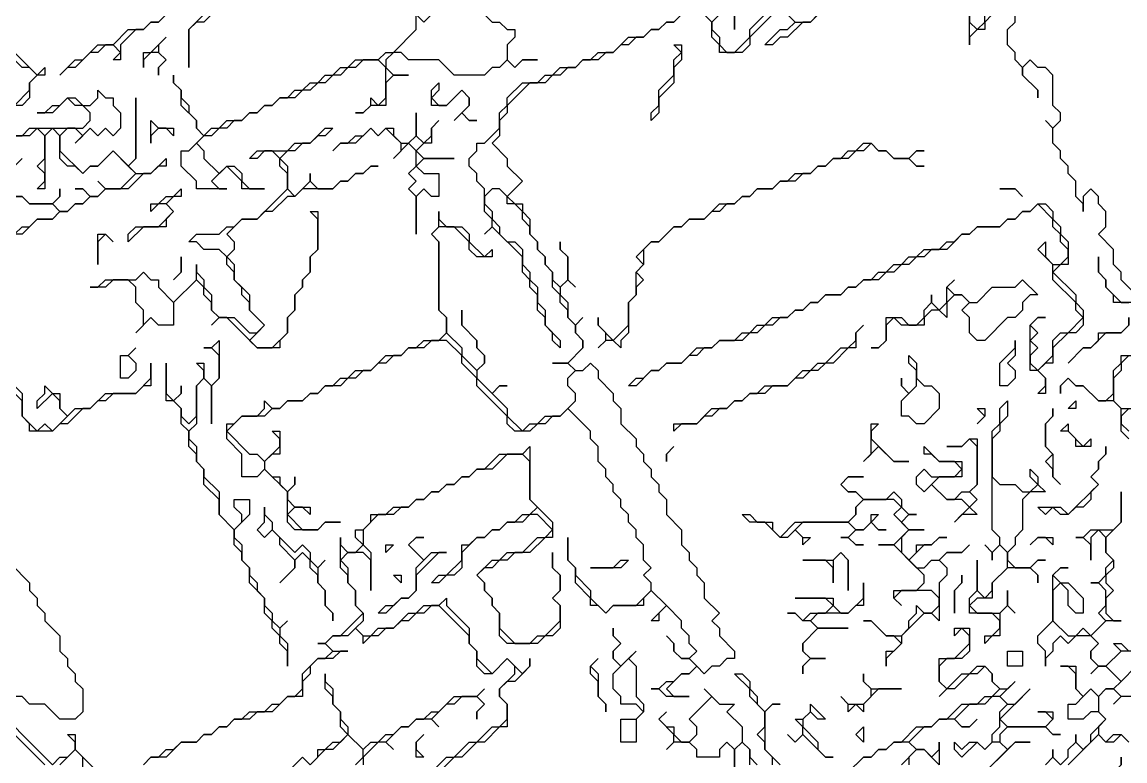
# Model space of a CAD drawing. Header units: metres. Extents: x 0 to 96.9, y 0 to 54.3.
# Drawn here: x 15.5 to 30.05, y 7.25 to 17 of the extents above; entities that cross this region are included whole.
import ezdxf

# ---------------------------------------------------------------- set-up
doc = ezdxf.new("R2010")
doc.units = ezdxf.units.M

msp = doc.modelspace()

# ---------------------------------------------------------------- linework, layer by layer
for points in [[(24.2, 17.1), (24.1, 17), (24, 17), (23.9, 16.9), (23.8, 16.9), (23.7, 16.8), (23.6, 16.8), (23.5, 16.7), (23.4, 16.7), (23.3, 16.6), (23.2, 16.6), (23.1, 16.5), (22.9, 16.5), (22.8, 16.4), (22.7, 16.4), (22.6, 16.3), (22.5, 16.3), (22.4, 16.2), (22.2, 16.2), (21.9, 15.9), (21.9, 15.8), (21.8, 15.7), (21.8, 15.5), (21.7, 15.4), (21.9, 15.2), (21.9, 15.1), (22.1, 14.9), (21.9, 14.7), (22, 14.6), (22.1, 14.6), (22.1, 14.5), (22.2, 14.4), (22.2, 14.2), (22.3, 14.1), (22.3, 14), (22.4, 13.9), (22.4, 13.8), (22.5, 13.7), (22.5, 13.6), (22.6, 13.5), (22.7, 13.6), (22.7, 13.9), (22.6, 14), (22.6, 14.1), (22.6, 14), (22.7, 13.9), (22.7, 13.6), (22.8, 13.5), (22.7, 13.6), (22.6, 13.5), (22.6, 13.4), (22.7, 13.3), (22.7, 13.1), (22.8, 13), (22.9, 13.1), (22.8, 13), (22.8, 12.9), (22.9, 12.8), (22.9, 12.7), (22.7, 12.5), (22.8, 12.4), (22.9, 12.4), (23, 12.5), (23.1, 12.4), (23.1, 12.3), (23.3, 12.1), (23.3, 12), (23.4, 11.9), (23.4, 11.7), (23.6, 11.5), (23.6, 11.4), (23.7, 11.3), (23.7, 11.2), (23.8, 11.1), (23.8, 11), (23.9, 10.9), (23.9, 10.8), (24, 10.7), (24, 10.5), (24.2, 10.3), (24.2, 10.1), (24.3, 10), (24.3, 9.9), (24.4, 9.8), (24.4, 9.7), (24.5, 9.6), (24.5, 9.4), (24.7, 9.2), (24.6, 9.1), (24.7, 9), (24.7, 8.9), (24.9, 8.7), (24.9, 8.6), (24.8, 8.6), (24.7, 8.5), (24.6, 8.5), (24.5, 8.4), (24.4, 8.5), (24.3, 8.4), (24.2, 8.4), (24, 8.2), (24.1, 8.1), (24.3, 8.1), (24, 8.1), (23.9, 8.2), (23.8, 8.2), (23.9, 8.2), (24, 8.3), (24.1, 8.3), (24.2, 8.4), (24.3, 8.4), (24.4, 8.5), (24.3, 8.6), (24.2, 8.6), (24.1, 8.7), (24.1, 8.8), (24, 8.9), (24.1, 8.8), (24.1, 8.7), (24.2, 8.6), (24.3, 8.6), (24.4, 8.7), (24.3, 8.8), (24.3, 8.9), (24.2, 9), (24.2, 9.1), (24, 9.3), (23.9, 9.2), (23.9, 9.1), (23.8, 9.1), (24, 9.3), (23.8, 9.5), (23.7, 9.4), (23.7, 9.3), (23.3, 9.3), (23.2, 9.2), (23.1, 9.3), (23, 9.3), (23, 9.4), (22.8, 9.6), (22.8, 9.8), (22.7, 9.9), (22.7, 10.2), (22.7, 9.9), (22.8, 9.8), (22.8, 9.7), (23, 9.5), (23, 9.4), (23.2, 9.2), (23.3, 9.3), (23.6, 9.3), (23.8, 9.5), (23.8, 9.6), (23.7, 9.7), (23.8, 9.8), (23.7, 9.9), (23.7, 10.1), (23.6, 10.2), (23.6, 10.3), (23.5, 10.4), (23.5, 10.5), (23.4, 10.6), (23.4, 10.7), (23.3, 10.8), (23.3, 10.9), (23.2, 11), (23.2, 11.1), (23.1, 11.2), (23.1, 11.4), (23, 11.5), (23, 11.6), (22.7, 11.9), (22.6, 11.8), (22.5, 11.8), (22.4, 11.7), (22.3, 11.7), (22.2, 11.6), (22, 11.6), (21.9, 11.7), (21.9, 11.8), (21.5, 12.2), (21.5, 12.3), (21.3, 12.5), (21.3, 12.6), (21.1, 12.8), (20.9, 12.8), (20.8, 12.7), (20.6, 12.7), (20.5, 12.6), (20.4, 12.6), (20.3, 12.5), (20.2, 12.5), (20.1, 12.4), (20, 12.4), (19.9, 12.3), (19.8, 12.3), (19.7, 12.2), (19.5, 12.2), (19.4, 12.1), (19.3, 12.1), (19.2, 12), (19, 12), (18.9, 11.9), (18.8, 11.9), (18.7, 11.8), (18.4, 11.8), (18.2, 11.6), (18.5, 11.3), (18.6, 11.3), (18.7, 11.2), (18.9, 11.4), (18.9, 11.5), (18.8, 11.6), (18.9, 11.6), (18.9, 11.3), (18.8, 11.3), (18.7, 11.2), (18.7, 11.1), (18.8, 11), (18.9, 11), (18.9, 10.9), (19, 10.8), (19.1, 10.9), (19.1, 11), (19.1, 10.9), (19, 10.8), (19, 10.7), (19.1, 10.6), (19.3, 10.6), (19.3, 10.5), (19.2, 10.6), (19.1, 10.6), (19, 10.5), (19.2, 10.3), (19.4, 10.3), (19.5, 10.4), (19.7, 10.4), (19.5, 10.4), (19.4, 10.3), (19.1, 10.3), (19, 10.4), (19, 10.8), (18.7, 11.1), (18.6, 11), (18.4, 11), (18.4, 11.3), (18.2, 11.5), (18.2, 11.7), (18.3, 11.7), (18.4, 11.8), (18.6, 11.8), (18.7, 11.9), (18.7, 12), (18.8, 11.9), (18.9, 11.9), (19, 12), (19.2, 12), (19.3, 12.1), (19.4, 12.1), (19.5, 12.2), (19.6, 12.2), (19.7, 12.3), (19.8, 12.3), (19.9, 12.4), (20.1, 12.4), (20.3, 12.6), (20.5, 12.6), (20.6, 12.7), (20.7, 12.7), (20.8, 12.8), (21, 12.8), (21.1, 12.9), (21.1, 13.1), (21, 13.2), (21, 14.1), (20.9, 14.2), (21, 14.3), (21, 14.5), (21, 14.4), (21.1, 14.3), (21.3, 14.3), (21.4, 14.2), (21.4, 14.1), (21.6, 13.9), (21.7, 14), (21.7, 13.9), (21.5, 13.9), (21.4, 14), (21.4, 14.1), (21.2, 14.3), (21, 14.3), (20.9, 14.2), (21, 14.1), (21, 13.2), (21.1, 13.1), (21.1, 12.9), (21.3, 12.7), (21.3, 12.6), (21.5, 12.4), (21.6, 12.5), (21.6, 12.6), (21.5, 12.7), (21.5, 12.8), (21.3, 13), (21.3, 13.2), (21.3, 13), (21.5, 12.8), (21.5, 12.7), (21.6, 12.6), (21.6, 12.5), (21.5, 12.4), (21.5, 12.3), (21.7, 12.1), (21.8, 12.2), (21.9, 12.2), (21.8, 12.2), (21.7, 12.1), (21.9, 11.9), (21.9, 11.8), (22.1, 11.6), (22.2, 11.7), (22.3, 11.7), (22.4, 11.8), (22.6, 11.8), (22.8, 12), (22.8, 12.1), (22.7, 12.2), (22.7, 12.3), (22.8, 12.4), (22.7, 12.5), (22.5, 12.5), (22.7, 12.5), (22.9, 12.7), (22.9, 12.8), (22.8, 12.9), (22.8, 13), (22.7, 13.1), (22.7, 13.2), (22.6, 13.3), (22.6, 13.4), (22.5, 13.5), (22.5, 13.7), (22.4, 13.8), (22.4, 13.9), (22.3, 14), (22.3, 14.1), (22.2, 14.2), (22.2, 14.3), (22.1, 14.4), (22.1, 14.5), (22, 14.6), (21.9, 14.6), (21.9, 14.7), (21.8, 14.8), (21.7, 14.8), (21.6, 14.7), (21.6, 14.6), (21.7, 14.5), (21.7, 14.4), (21.8, 14.3), (21.8, 14.2), (21.9, 14.1), (22, 14.1), (22.1, 14), (22.1, 13.8), (22.2, 13.7), (22.2, 13.6), (22.3, 13.5), (22.3, 13.3), (22.4, 13.2), (22.4, 13), (22.6, 12.8), (22.6, 12.7), (22.5, 12.8), (22.5, 12.9), (22.4, 13), (22.4, 13.1), (22.3, 13.2), (22.3, 13.4), (22.2, 13.5), (22.2, 13.6), (22.1, 13.7), (22.1, 13.9), (21.7, 14.3), (21.6, 14.2), (21.7, 14.3), (21.7, 14.4), (21.6, 14.5), (21.6, 14.8), (21.5, 14.9), (21.5, 15), (21.4, 15.1), (21.4, 15.2), (21.5, 15.3), (21.5, 15.4), (21.6, 15.4), (21.8, 15.6), (21.8, 15.8), (21.9, 15.9), (21.9, 16), (22.1, 16.2), (22.3, 16.2), (22.4, 16.3), (22.5, 16.3), (22.6, 16.4), (22.8, 16.4), (22.9, 16.5), (23, 16.5), (23.1, 16.6), (23.3, 16.6), (23.5, 16.8), (23.7, 16.8), (23.8, 16.9), (23.9, 16.9), (24, 17), (24.1, 17), (24.3, 17.2)], [(20.6, 17.2), (20.8, 17), (20.9, 17.1)], [(25.4, 17.1), (25.1, 16.8), (25.1, 16.7), (25, 16.6), (24.7, 16.6), (24.7, 16.7), (24.6, 16.8), (24.6, 17), (24.4, 17.2)], [(24.7, 17.1), (24.6, 17), (24.6, 16.9), (24.7, 16.8), (24.7, 16.7), (24.8, 16.6), (24.9, 16.6), (25.1, 16.8), (25.1, 16.9), (25.4, 17.2)], [(24.9, 17.2), (24.9, 16.9), (24.9, 17.2)], [(25.6, 17.1), (25.7, 17), (25.9, 17), (26.1, 17.2)], [(28, 17.2), (28, 17), (28.1, 16.9), (28.2, 17), (28.2, 17.1)], [(17.4, 17.1), (17.3, 17), (17.2, 17), (17.1, 16.9), (17, 16.9), (16.8, 16.7), (16.8, 16.5), (16.7, 16.5), (16.8, 16.6), (16.7, 16.7), (16.6, 16.7), (16.5, 16.6), (16.4, 16.6), (16.2, 16.4), (16.1, 16.4), (16, 16.3), (16.2, 16.5), (16.3, 16.5), (16.5, 16.7), (16.7, 16.7), (16.9, 16.9), (17.1, 16.9), (17.2, 17), (17.3, 17), (17.4, 17.1)], [(21.6, 17.1), (21.7, 17), (21.8, 17), (21.9, 16.9), (22, 16.9), (22, 16.8), (21.9, 16.7), (21.9, 16.5), (22, 16.4), (22.1, 16.5), (22.3, 16.5), (22.1, 16.5), (22, 16.4), (21.9, 16.5), (21.8, 16.4), (21.7, 16.4), (21.6, 16.3), (21.2, 16.3), (21, 16.5), (20.6, 16.5), (20.5, 16.6), (20.4, 16.6), (20.3, 16.5), (20.3, 16.4), (20.4, 16.3), (20.6, 16.3), (20.4, 16.3), (20.3, 16.2), (20.3, 15.9), (20.1, 15.9), (20, 15.8), (19.9, 15.8), (20, 15.8), (20.1, 15.9), (20.1, 16), (20.2, 15.9), (20.3, 16), (20.3, 16.4), (20.2, 16.5), (20, 16.5), (19.9, 16.4), (19.8, 16.4), (19.7, 16.3), (19.6, 16.3), (19.5, 16.2), (19.4, 16.2), (19.3, 16.1), (19.2, 16.1), (19.1, 16), (18.9, 16), (18.8, 15.9), (18.7, 15.9), (18.6, 15.8), (18.5, 15.8), (18.4, 15.7), (18.3, 15.7), (18.2, 15.6), (18.1, 15.6), (18, 15.5), (17.9, 15.5), (17.8, 15.4), (17.9, 15.3), (17.9, 15.2), (18.1, 15), (18.2, 15.1), (18.3, 15.1), (18.4, 15), (18.4, 14.9), (18.5, 14.8), (18.7, 14.8), (18.4, 14.8), (18.4, 14.9), (18.2, 15.1), (18, 14.9), (18.1, 14.8), (18.2, 14.8), (17.8, 14.8), (17.8, 14.9), (17.6, 15.1), (17.6, 15.3), (17.7, 15.3), (17.9, 15.5), (17.8, 15.6), (17.8, 15.7), (17.6, 15.9), (17.6, 16.1), (17.5, 16.2), (17.5, 16.3), (17.5, 16.2), (17.6, 16.1), (17.6, 16), (17.7, 15.9), (17.7, 15.8), (17.8, 15.7), (17.8, 15.6), (17.9, 15.5), (18, 15.6), (18.1, 15.6), (18.2, 15.7), (18.4, 15.7), (18.5, 15.8), (18.6, 15.8), (18.7, 15.9), (18.8, 15.9), (18.9, 16), (19, 16), (19.1, 16.1), (19.2, 16.1), (19.3, 16.2), (19.4, 16.2), (19.5, 16.3), (19.6, 16.3), (19.7, 16.4), (19.8, 16.4), (19.9, 16.5), (20.2, 16.5), (20.3, 16.6), (20.4, 16.6), (20.7, 16.9), (20.7, 17.1)], [(18, 17.1), (17.9, 17), (17.8, 17), (17.7, 16.9), (17.7, 16.4), (17.7, 16.9), (17.9, 17.1)], [(26, 17.1), (25.9, 17), (25.8, 17), (25.6, 16.8), (25.5, 16.8), (25.4, 16.7), (25.3, 16.7), (25.5, 16.9), (25.6, 16.9), (25.7, 17), (25.6, 17.1)], [(28.3, 17.1), (28.2, 17), (28.2, 16.9), (28.1, 16.9), (28, 16.8), (28, 16.7), (28, 17.1)], [(30.2, 13.4), (30, 13.6), (30, 13.7), (29.9, 13.8), (29.9, 14), (29.7, 14.2), (29.8, 14.3), (29.8, 14.5), (29.7, 14.6), (29.7, 14.7), (29.6, 14.8), (29.5, 14.7), (29.5, 14.5), (29.5, 14.6), (29.4, 14.7), (29.4, 14.9), (29.3, 15), (29.3, 15.1), (29.2, 15.2), (29.2, 15.3), (29.1, 15.4), (29.1, 15.6), (29, 15.7), (29.1, 15.6), (29.2, 15.7), (29.2, 15.8), (29.1, 15.9), (29.1, 16.3), (29, 16.4), (28.9, 16.4), (28.8, 16.5), (28.7, 16.4), (28.7, 16.3), (28.9, 16.1), (28.9, 16), (28.9, 16.1), (28.7, 16.3), (28.7, 16.4), (28.6, 16.5), (28.6, 16.6), (28.5, 16.7), (28.5, 16.9), (28.6, 17), (28.6, 17.1)], [(15.4, 16.6), (15.7, 16.3), (15.8, 16.4), (15.8, 16.3), (15.7, 16.3), (15.6, 16.2), (15.6, 16), (15.5, 15.9), (15.4, 15.9)], [(15.4, 15.9), (15.6, 16.1), (15.6, 16.2), (15.7, 16.3), (15.6, 16.4), (15.5, 16.4), (15.4, 16.5)], [(15.4, 15.5), (15.5, 15.5), (15.6, 15.6), (16.3, 15.6), (16.4, 15.7), (16.4, 15.8), (16.3, 15.9), (16.2, 15.9), (16.1, 16), (15.9, 15.8), (15.7, 15.8), (15.8, 15.8), (15.9, 15.9), (16, 15.9), (16.1, 16), (16.2, 16), (16.3, 15.9), (16.4, 15.9), (16.5, 16), (16.5, 16.1), (16.6, 16), (16.7, 16), (16.7, 15.9), (16.8, 15.8), (16.8, 15.6), (16.7, 15.5), (16.6, 15.6), (16.5, 15.5), (16.4, 15.6), (16.2, 15.4), (16.3, 15.5), (16.2, 15.6), (16.1, 15.6), (16, 15.5), (16, 15.3), (16.3, 15), (16.4, 15.1), (16.5, 15.1), (16.7, 15.3), (16.9, 15.1), (17, 15.2), (17, 16), (17, 15.2), (16.9, 15.1), (17, 15), (17.2, 15), (17.4, 15.2), (17.4, 15.1), (17.3, 15.1), (17.2, 15), (17.1, 15), (16.9, 14.8), (16.6, 14.8), (16.5, 14.7), (16.4, 14.7), (16.3, 14.6), (16.2, 14.6), (16.1, 14.5), (16, 14.5), (15.9, 14.4), (15.7, 14.4), (15.5, 14.2), (15.3, 14.2)], [(15.4, 14.2), (15.5, 14.3), (15.6, 14.3), (15.7, 14.4), (15.9, 14.4), (16, 14.5), (15.9, 14.6), (15.6, 14.6), (15.5, 14.7), (15.3, 14.7), (15.5, 14.7), (15.6, 14.6), (15.9, 14.6), (16, 14.7), (16, 14.8), (16, 14.7), (15.9, 14.6), (16, 14.5), (16.1, 14.5), (16.2, 14.6), (16.3, 14.6), (16.4, 14.7), (16.3, 14.8), (16.2, 14.8), (16.3, 14.8), (16.4, 14.7), (16.5, 14.7), (16.6, 14.8), (16.5, 14.9), (16.6, 14.8), (16.8, 14.8), (17, 15), (16.7, 15.3), (16.5, 15.1), (16.4, 15.1), (16.3, 15), (16.2, 15.1), (16.1, 15.1), (16, 15.2), (16, 15.5), (15.9, 15.6), (15.8, 15.5), (15.8, 14.8), (15.7, 14.8), (15.8, 14.9), (15.8, 15), (15.7, 15.1), (15.8, 15.2), (15.8, 15.5), (15.7, 15.6), (15.6, 15.5), (15.4, 15.5)], [(15.4, 15.1), (15.5, 15.2), (15.4, 15.1)], [(30.2, 13.3), (29.9, 13.3), (29.9, 13.4), (29.8, 13.5), (29.8, 13.6), (29.7, 13.7), (29.7, 13.9), (29.7, 13.7), (29.8, 13.6), (29.8, 13.5), (30, 13.3), (30.1, 13.3)], [(30.1, 11.5), (30, 11.6), (30, 11.9), (29.9, 12), (29.7, 12), (29.5, 12.2), (29.4, 12.2), (29.3, 12.3), (29.2, 12.2), (29.2, 12.1), (29.2, 12.2), (29.3, 12.3), (29.4, 12.2), (29.5, 12.2), (29.7, 12), (29.8, 12), (29.9, 12.1), (29.9, 12.4), (30, 12.5), (30, 12.6), (30.3, 12.6)], [(30.1, 12.6), (30, 12.5), (30, 12.4), (29.9, 12.3), (29.9, 12), (30, 11.9), (30.2, 11.9)], [(15.2, 12.4), (15.5, 12.1), (15.5, 11.8), (15.7, 11.6), (15.8, 11.7), (15.9, 11.6), (16.1, 11.8), (16, 11.9), (16, 12), (15.9, 12.1), (15.7, 11.9), (15.7, 12), (15.8, 12.1), (15.8, 12.2), (15.9, 12.1), (16, 12.1), (16, 11.9), (16.1, 11.8), (16.2, 11.9), (16.4, 11.9), (16.6, 12.1), (17, 12.1), (17.2, 12.3), (17.2, 12.5), (17.2, 12.2), (17.1, 12.2), (17, 12.1), (16.7, 12.1), (16.6, 12), (16.5, 12), (16.4, 11.9), (16.3, 11.9), (16.1, 11.7), (16, 11.7), (15.9, 11.6), (15.6, 11.6), (15.6, 11.7), (15.5, 11.8), (15.5, 12), (15.1, 12.4)], [(30.1, 11.9), (30, 11.8), (30, 11.7), (30.1, 11.6)], [(17.1, 7.2), (17.2, 7.3), (17.3, 7.3), (17.4, 7.4), (17.5, 7.4), (17.6, 7.5), (17.8, 7.5), (17.9, 7.6), (18, 7.6), (18.1, 7.7), (18.2, 7.7), (18.3, 7.8), (18.4, 7.8), (18.5, 7.9), (18.7, 7.9), (18.8, 8), (18.9, 8), (19, 8.1), (19.1, 8.1), (19.2, 8.2), (19.2, 8.4), (19.4, 8.6), (19.5, 8.6), (19.6, 8.7), (19.5, 8.8), (19.4, 8.8), (19.5, 8.8), (19.6, 8.9), (19.7, 8.9), (20, 9.2), (19.9, 9.3), (19.9, 9.5), (19.8, 9.6), (19.8, 9.7), (19.7, 9.8), (19.7, 10.2), (19.7, 10.1), (19.8, 10), (19.9, 10), (20, 10.1), (19.9, 10.2), (19.9, 10.3), (20, 10.3), (20.1, 10.4), (20.1, 10.5), (20.3, 10.5), (20.4, 10.6), (20.6, 10.6), (20.7, 10.7), (20.8, 10.7), (20.9, 10.8), (21, 10.8), (21.1, 10.9), (21.2, 10.9), (21.3, 11), (21.4, 11), (21.5, 11.1), (21.6, 11.1), (21.8, 11.3), (22.1, 11.3), (22.2, 11.4), (22.2, 10.7), (22.5, 10.4), (22.5, 10.2), (22.4, 10.2), (22.2, 10), (22, 10), (21.9, 9.9), (21.8, 9.9), (21.7, 9.8), (21.6, 9.8), (21.5, 9.7), (21.6, 9.6), (21.6, 9.5), (21.7, 9.4), (21.7, 9.3), (21.8, 9.2), (21.8, 9), (22, 8.8), (22.2, 8.8), (22.3, 8.9), (22.4, 8.9), (22.6, 9.1), (22.6, 9.3), (22.5, 9.4), (22.6, 9.5), (22.6, 9.7), (22.5, 9.8), (22.5, 10), (22.5, 9.8), (22.6, 9.7), (22.6, 9.5), (22.5, 9.4), (22.6, 9.3), (22.6, 9), (22.5, 8.9), (22.4, 8.9), (22.3, 8.8), (21.9, 8.8), (21.8, 8.9), (21.8, 9.2), (21.7, 9.3), (21.7, 9.4), (21.6, 9.5), (21.6, 9.6), (21.5, 9.7), (21.7, 9.9), (21.8, 9.9), (21.9, 10), (22.1, 10), (22.3, 10.2), (22.4, 10.2), (22.5, 10.3), (22.3, 10.5), (22.2, 10.5), (22.1, 10.4), (21.9, 10.4), (21.8, 10.3), (21.7, 10.3), (21.6, 10.2), (21.5, 10.2), (21.3, 10), (21.3, 9.8), (21.2, 9.7), (21.1, 9.7), (21, 9.6), (20.9, 9.6), (21, 9.7), (21.1, 9.7), (21.3, 9.9), (21.3, 10.1), (21.4, 10.1), (21.5, 10.2), (21.6, 10.2), (21.7, 10.3), (21.8, 10.3), (21.9, 10.4), (22, 10.4), (22.1, 10.5), (22.2, 10.5), (22.3, 10.6), (22.2, 10.7), (22.2, 11.2), (22.1, 11.3), (21.9, 11.3), (21.7, 11.1), (21.5, 11.1), (21.4, 11), (21.3, 11), (21.2, 10.9), (21.1, 10.9), (21, 10.8), (20.9, 10.8), (20.8, 10.7), (20.7, 10.7), (20.6, 10.6), (20.5, 10.6), (20.4, 10.5), (20.2, 10.5), (20, 10.3), (20, 10.1), (20.1, 10), (20.1, 9.5), (20.1, 9.9), (20, 10), (19.8, 10), (19.7, 9.9), (19.8, 9.8), (19.8, 9.6), (19.9, 9.5), (19.9, 9.3), (20, 9.2), (20, 9.1), (19.9, 9), (20, 8.9), (20.1, 8.9), (20.2, 9), (20.4, 9), (20.6, 9.2), (20.7, 9.2), (20.8, 9.3), (21, 9.3), (21.1, 9.4), (21.1, 9.3), (21.4, 9), (21.4, 8.8), (21.5, 8.7), (21.5, 8.6), (21.7, 8.4), (21.9, 8.6), (22.1, 8.4), (22.2, 8.5), (22.2, 8.6), (22.2, 8.5), (22, 8.3), (21.9, 8.3), (21.8, 8.2), (21.8, 8.1), (21.9, 8), (21.9, 7.7), (21.8, 7.7), (21.6, 7.5), (21.5, 7.5), (21.3, 7.3), (21.2, 7.3), (20.9, 7)], [(29, 7.2), (29.1, 7.3), (29.1, 7.4), (29.1, 7.3), (29.2, 7.2), (29.3, 7.3), (29.3, 7.4), (29.4, 7.5), (29.4, 7.6), (29.4, 7.5), (29.5, 7.4), (29.6, 7.5), (29.6, 7.6), (29.8, 7.8), (29.7, 7.9), (29.6, 7.9), (29.5, 7.8), (29.3, 7.8), (29.3, 8), (29.4, 8), (29.5, 8.1), (29.4, 8.2), (29.4, 8.4), (29.3, 8.5), (29.2, 8.5), (29.4, 8.5), (29.4, 8.2), (29.5, 8.1), (29.6, 8.2), (29.7, 8.1), (29.8, 8.2), (29.9, 8.2), (30, 8.3), (29.8, 8.5), (29.7, 8.5), (29.6, 8.4), (29.7, 8.5), (29.6, 8.6), (29.6, 8.7), (29.7, 8.8), (29.6, 8.9), (29.4, 8.9), (29.3, 8.8), (29.2, 8.9), (29.1, 8.8), (29.1, 8.7), (29, 8.6), (29, 8.5), (29, 8.7), (28.9, 8.8), (28.9, 8.9), (29.1, 9.1), (29.1, 9.7), (29.2, 9.8), (29.3, 9.8), (29.2, 9.8), (29.1, 9.7), (29.2, 9.6), (29.3, 9.6), (29.5, 9.4), (29.5, 9.2), (29.4, 9.2), (29.3, 9.3), (29.3, 9.5), (29.2, 9.6), (29.1, 9.5), (29.1, 9.1), (29.3, 8.9), (29.4, 8.9), (29.5, 9), (29.6, 8.9), (29.8, 9.1), (29.7, 9.2), (29.8, 9.3), (29.8, 9.5), (29.7, 9.6), (29.6, 9.6), (29.7, 9.6), (29.8, 9.7), (29.8, 9.8), (29.9, 9.9), (29.8, 10), (29.8, 10.2), (29.7, 10.3), (29.6, 10.2), (29.6, 9.9), (29.6, 10.1), (29.5, 10.2), (29.4, 10.2), (29.5, 10.2), (29.6, 10.3), (29.9, 10.3), (30, 10.4), (30, 10.8), (30, 10.4), (29.8, 10.2), (29.8, 10), (29.9, 9.9), (29.9, 9.8), (29.8, 9.7), (29.8, 9.6), (29.9, 9.5), (29.8, 9.4), (29.8, 9.2), (29.9, 9.1), (30, 9.1), (29.8, 9.1), (29.6, 8.9), (29.7, 8.8), (29.6, 8.7), (29.6, 8.6), (29.7, 8.5), (29.8, 8.5), (30, 8.7), (29.9, 8.8), (30, 8.8), (30.1, 8.7)], [(15.1, 10.1), (15.6, 9.6), (15.6, 9.5), (15.7, 9.4), (15.7, 9.3), (15.8, 9.2), (15.8, 9.1), (16, 8.9), (16, 8.7), (16.1, 8.6), (16.1, 8.5), (16.2, 8.4), (16.2, 8.3), (16.3, 8.2), (16.3, 7.9), (16.2, 7.8), (16, 7.8), (15.8, 8), (15.6, 8), (15.5, 8.1), (15.4, 8.1)], [(20.9, 7.1), (21.1, 7.3), (21.2, 7.3), (21.4, 7.5), (21.5, 7.5), (21.7, 7.7), (21.8, 7.7), (21.9, 7.8), (21.9, 8), (21.8, 8.1), (21.8, 8.2), (22, 8.4), (22, 8.5), (21.9, 8.6), (21.7, 8.4), (21.6, 8.4), (21.5, 8.5), (21.5, 8.7), (21.4, 8.8), (21.4, 8.9), (21, 9.3), (20.9, 9.3), (20.8, 9.2), (20.7, 9.2), (20.6, 9.1), (20.5, 9.1), (20.4, 9), (20.3, 9), (20.2, 8.9), (20.1, 8.9), (20, 8.8), (20, 8.9), (19.9, 9), (19.8, 8.9), (19.6, 8.9), (19.5, 8.8), (19.6, 8.7), (19.8, 8.7), (19.7, 8.7), (19.6, 8.6), (19.4, 8.6), (19.3, 8.5), (19.3, 8.4), (19.2, 8.3), (19.2, 8.1), (19, 8.1), (18.8, 7.9), (18.6, 7.9), (18.5, 7.8), (18.3, 7.8), (18.2, 7.7), (18.1, 7.7), (18, 7.6), (17.9, 7.6), (17.8, 7.5), (17.6, 7.5), (17.4, 7.3), (17.2, 7.3), (17.1, 7.2)], [(26.5, 7.2), (26.6, 7.3), (26.7, 7.3), (26.8, 7.4), (26.9, 7.4), (27, 7.5), (27.1, 7.5), (27.3, 7.7), (27.5, 7.7), (27.6, 7.8), (27.7, 7.8), (27.9, 8), (28.1, 8), (28.2, 8.1), (28.3, 8.1), (28.4, 8.2), (28.3, 8.3), (28.3, 8.4), (28.2, 8.5), (28.1, 8.4), (28, 8.4), (27.8, 8.2), (27.7, 8.2), (27.6, 8.1), (27.7, 8.2), (27.6, 8.3), (27.6, 8.6), (27.8, 8.6), (28, 8.8), (28, 8.9), (27.9, 9), (27.8, 8.9), (27.8, 9), (28, 9), (28, 8.7), (27.9, 8.6), (27.7, 8.6), (27.6, 8.5), (27.6, 8.3), (27.7, 8.2), (27.9, 8.4), (28, 8.4), (28.1, 8.5), (28.2, 8.5), (28.3, 8.4), (28.3, 8.3), (28.4, 8.2), (28.5, 8.2), (28.6, 8.3), (28.4, 8.1), (28.5, 8), (28.6, 8), (28.8, 8.2), (28.4, 7.8), (28.5, 7.7), (29, 7.7), (29.1, 7.8), (29, 7.9), (28.9, 7.9), (29.1, 7.9), (29.1, 7.8), (29, 7.7), (29.1, 7.6), (29.2, 7.6), (29.1, 7.6), (29, 7.7), (28.5, 7.7), (28.4, 7.6), (28.4, 7.5), (28.5, 7.4), (28.6, 7.5), (28.8, 7.5), (28.6, 7.5), (28.1, 7), (28.5, 7.4), (28.4, 7.5), (28.3, 7.5), (28.2, 7.4), (28.1, 7.5), (27.9, 7.3), (27.8, 7.4), (27.8, 7.5), (27.9, 7.4), (28, 7.5), (28.1, 7.5), (28.2, 7.4), (28.3, 7.5), (28.3, 7.6), (28.4, 7.7), (28.4, 7.9), (28.5, 8), (28.4, 8.1), (28.3, 8.1), (28.2, 8), (28, 8), (27.8, 7.8), (27.9, 7.7), (28, 7.7), (28.1, 7.8), (28, 7.7), (27.9, 7.7), (27.8, 7.8), (27.6, 7.8), (27.5, 7.7), (27.4, 7.7), (27.2, 7.5), (27.3, 7.4), (27.4, 7.4), (27.5, 7.3), (27.6, 7.4), (27.6, 7.5), (27.6, 7.2), (27.4, 7.4), (27.3, 7.4), (27.2, 7.3), (27.2, 7.2)], [(30.2, 8.7), (30, 8.7), (29.8, 8.5), (30, 8.3), (30.2, 8.5)], [(19.1, 7.2), (19.2, 7.3), (19.3, 7.2), (19.4, 7.3), (19.4, 7.4), (19.5, 7.4), (19.6, 7.5), (19.7, 7.5), (19.8, 7.6), (19.7, 7.7), (19.7, 7.9), (19.6, 8), (19.6, 8.1), (19.5, 8.2), (19.5, 8.4), (19.5, 8.3), (19.6, 8.2), (19.6, 8), (19.7, 7.9), (19.7, 7.8), (19.8, 7.7), (19.8, 7.6), (20, 7.4), (20.1, 7.5), (20.2, 7.5), (20.3, 7.6), (20.4, 7.6), (20.5, 7.7), (20.6, 7.7), (20.7, 7.8), (20.8, 7.8), (20.9, 7.9), (21, 7.9), (21.2, 8.1), (21.5, 8.1), (21.6, 8.2), (21.5, 8.1), (21.6, 8), (21.5, 7.9), (21.5, 7.8), (21.5, 7.9), (21.6, 8), (21.5, 8.1), (21.3, 8.1), (21.2, 8), (21.1, 8), (20.9, 7.8), (21, 7.7), (20.9, 7.8), (20.7, 7.8), (20.6, 7.7), (20.5, 7.7), (20.3, 7.5), (20.4, 7.4), (20.3, 7.5), (20.2, 7.5), (20, 7.3), (20, 7.2)], [(25.4, 7.2), (25.4, 7.3), (25.3, 7.4), (25.3, 7.5), (25.2, 7.6), (25.3, 7.7), (25.3, 7.9), (25.1, 8.1), (25.1, 8.2), (24.9, 8.4), (25, 8.4), (25.1, 8.3), (25.1, 8.2), (25.2, 8.1), (25.2, 8), (25.3, 7.9), (25.4, 8), (25.5, 8), (25.4, 8), (25.3, 7.9), (25.3, 7.4), (25.5, 7.2)], [(24.9, 7.1), (24.9, 7.4), (24.8, 7.5), (24.7, 7.4), (24.7, 7.3), (24.4, 7.3), (24.4, 7.4), (24.3, 7.5), (24.1, 7.5), (24, 7.4), (24.1, 7.5), (24.1, 7.6), (23.9, 7.8), (24, 7.9), (23.9, 7.8), (24, 7.7), (24.1, 7.7), (24.1, 7.6), (24.2, 7.5), (24.3, 7.5), (24.4, 7.6), (24.4, 7.7), (24.3, 7.8), (24.6, 8.1), (24.5, 8.2), (24.7, 8), (24.9, 8), (24.8, 7.9), (25, 7.7), (25, 7.5), (25.1, 7.4), (25.1, 7.3), (25.2, 7.2)], [(30.2, 8.1), (30, 8.1), (29.9, 8), (30, 8.1), (29.9, 8.2), (29.8, 8.2), (29.7, 8.1), (29.7, 7.9), (29.8, 7.8), (29.7, 7.7), (29.7, 7.6), (29.8, 7.5), (29.9, 7.6), (30, 7.6), (30.1, 7.5), (30, 7.6), (29.9, 7.5), (29.8, 7.5), (29.7, 7.6), (29.3, 7.2)], [(15, 8.1), (15.9, 7.2), (16, 7.3), (16.1, 7.3), (16.2, 7.4), (16.2, 7.5), (16.1, 7.6), (16.2, 7.6), (16.2, 7.4), (16.5, 7.1)], [(15.8, 7.2), (15, 8)], [(19.9, 7.2), (20, 7.3), (20, 7.4), (19.8, 7.6), (19.6, 7.4), (19.5, 7.4), (19.3, 7.2), (19.2, 7.3), (19, 7.1)], [(25.1, 7.2), (25.1, 7.4), (25, 7.5), (24.9, 7.4), (24.9, 7.1)], [(27.1, 7.2), (27.3, 7.4), (27.2, 7.5), (27, 7.5), (26.9, 7.4), (26.8, 7.4), (26.7, 7.3), (26.6, 7.3), (26.4, 7.1)], [(16.3, 6.8), (16.3, 7.3), (16.2, 7.4), (16, 7.2)]]:
    msp.add_lwpolyline(points)
for points in [[(17.3, 16.3), (17.3, 16.4), (17.4, 16.5), (17.3, 16.6), (17.2, 16.6), (17.1, 16.5), (17.1, 16.4), (17.1, 16.6), (17.2, 16.6), (17.4, 16.8), (17.3, 16.7), (17.3, 16.6), (17.4, 16.5), (17.3, 16.4)], [(23.8, 15.7), (23.8, 15.8), (23.9, 15.9), (23.9, 16.1), (24.1, 16.3), (24.1, 16.5), (24.2, 16.6), (24.1, 16.7), (24.2, 16.7), (24.2, 16.5), (24.1, 16.4), (24.1, 16.2), (23.9, 16), (23.9, 15.8)], [(21.2, 15.7), (21.4, 15.9), (21.4, 16), (21.3, 16.1), (21.1, 15.9), (20.9, 15.9), (20.9, 16.1), (21, 16.2), (21, 16.1), (20.9, 16), (21, 15.9), (21.1, 15.9), (21.3, 16.1), (21.4, 16), (21.4, 15.9), (21.3, 15.8), (21.4, 15.7), (21.5, 15.7), (21.4, 15.7), (21.3, 15.8)], [(20.7, 14.2), (20.7, 14.7), (20.6, 14.8), (20.7, 14.9), (20.6, 15), (20.7, 15.1), (20.7, 15.3), (20.6, 15.4), (20.4, 15.2), (20.5, 15.3), (20.5, 15.4), (20.3, 15.6), (20.2, 15.5), (20.1, 15.6), (19.9, 15.4), (19.7, 15.4), (19.6, 15.3), (19.7, 15.4), (19.8, 15.4), (19.9, 15.5), (20, 15.5), (20.1, 15.6), (20.2, 15.5), (20.3, 15.6), (20.4, 15.6), (20.4, 15.5), (20.5, 15.4), (20.6, 15.4), (20.7, 15.5), (20.7, 15.8), (20.7, 15.5), (20.8, 15.4), (20.9, 15.5), (20.9, 15.6), (21, 15.7), (20.9, 15.6), (20.9, 15.4), (20.8, 15.4), (20.7, 15.3), (20.8, 15.2), (21.2, 15.2), (20.8, 15.2), (20.7, 15.1), (20.8, 15), (21, 15), (21, 14.7), (20.9, 14.7), (20.8, 14.8), (20.7, 14.7)], [(18.6, 12.7), (18.2, 13.1), (18.1, 13.1), (18, 13), (18.1, 13.1), (18, 13.2), (18, 13.3), (17.9, 13.4), (17.9, 13.5), (17.8, 13.6), (17.5, 13.3), (17.5, 13), (17.3, 13), (17.2, 13.1), (17, 12.9), (17.1, 13), (17.1, 13.2), (17, 13.3), (17, 13.5), (16.9, 13.6), (16.7, 13.6), (16.6, 13.5), (16.4, 13.5), (16.5, 13.5), (16.6, 13.6), (17, 13.6), (17.1, 13.7), (17.2, 13.6), (17.3, 13.6), (17.3, 13.5), (17.5, 13.3), (17.8, 13.6), (17.8, 13.8), (17.8, 13.7), (17.9, 13.6), (17.9, 13.5), (18, 13.4), (18, 13.2), (18.1, 13.1), (18.3, 13.1), (18.5, 12.9), (18.6, 12.9), (18.7, 13), (18.5, 13.2), (18.5, 13.3), (18.4, 13.4), (18.4, 13.5), (18.3, 13.6), (18.3, 13.7), (18.2, 13.8), (18.2, 13.9), (18.1, 14), (17.9, 14), (17.8, 14.1), (17.7, 14.1), (17.8, 14.2), (18.1, 14.2), (18.2, 14.3), (18.3, 14.3), (18.4, 14.4), (18.6, 14.4), (19, 14.8), (19, 15), (18.9, 15.1), (18.9, 15.2), (18.8, 15.3), (18.7, 15.3), (18.6, 15.2), (18.5, 15.2), (18.6, 15.3), (19, 15.3), (19.1, 15.4), (19.3, 15.4), (19.5, 15.6), (19.6, 15.6), (19.5, 15.5), (19.4, 15.5), (19.3, 15.4), (19.2, 15.4), (19.1, 15.3), (19, 15.3), (18.9, 15.2), (19, 15.1), (19, 14.8), (19.1, 14.7), (19.3, 14.9), (19.3, 15), (19.3, 14.9), (19.4, 14.8), (19.6, 14.8), (19.7, 14.9), (19.8, 14.9), (19.9, 15), (20, 15), (20.1, 15.1), (20.2, 15.1), (20.1, 15.1), (20, 15), (19.9, 15), (19.8, 14.9), (19.7, 14.9), (19.6, 14.8), (19.2, 14.8), (19.1, 14.7), (19, 14.7), (18.8, 14.5), (18.7, 14.5), (18.6, 14.4), (18.4, 14.4), (18.2, 14.2), (18.3, 14.1), (18.3, 14), (18.2, 13.9), (18.3, 13.8), (18.3, 13.6), (18.5, 13.4), (18.5, 13.2), (18.7, 13), (18.5, 12.8), (18.6, 12.7), (18.8, 12.7), (19, 12.9), (19, 13.1), (19.1, 13.2), (19.1, 13.4), (19.2, 13.5), (19.2, 13.6), (19.3, 13.7), (19.3, 13.9), (19.4, 14), (19.4, 14.4), (19.3, 14.5), (19.4, 14.5), (19.4, 14), (19.3, 13.9), (19.3, 13.7), (19.2, 13.6), (19.2, 13.5), (19.1, 13.4), (19.1, 13.2), (19, 13.1), (19, 12.9), (18.9, 12.8), (18.9, 12.7)], [(17.2, 15.4), (17.2, 15.7), (17.3, 15.6), (17.5, 15.6), (17.5, 15.5), (17.4, 15.6), (17.3, 15.6), (17.2, 15.5)], [(23.1, 12.7), (23.2, 12.8), (23.2, 12.9), (23.1, 13), (23.1, 13.1), (23.1, 13), (23.3, 12.8), (23.5, 13), (23.5, 13.3), (23.6, 13.4), (23.6, 13.7), (23.7, 13.8), (23.6, 13.9), (23.8, 14.1), (23.9, 14.1), (24.1, 14.3), (24.2, 14.3), (24.3, 14.4), (24.5, 14.4), (24.7, 14.6), (24.9, 14.6), (25, 14.7), (25.1, 14.7), (25.2, 14.8), (25.4, 14.8), (25.5, 14.9), (25.6, 14.9), (25.7, 15), (25.9, 15), (26, 15.1), (26.1, 15.1), (26.2, 15.2), (26.3, 15.2), (26.4, 15.3), (26.5, 15.3), (26.6, 15.4), (26.7, 15.4), (26.8, 15.3), (26.9, 15.3), (27, 15.2), (27.2, 15.2), (27.3, 15.3), (27.4, 15.3), (27.3, 15.3), (27.2, 15.2), (27.3, 15.1), (27.4, 15.1), (27.3, 15.1), (27.2, 15.2), (27, 15.2), (26.9, 15.3), (26.8, 15.3), (26.7, 15.4), (26.6, 15.3), (26.5, 15.3), (26.4, 15.2), (26.2, 15.2), (26.1, 15.1), (26, 15.1), (25.9, 15), (25.8, 15), (25.7, 14.9), (25.5, 14.9), (25.4, 14.8), (25.2, 14.8), (25.1, 14.7), (25, 14.7), (24.9, 14.6), (24.8, 14.6), (24.7, 14.5), (24.6, 14.5), (24.5, 14.4), (24.3, 14.4), (24.2, 14.3), (24.1, 14.3), (23.9, 14.1), (23.8, 14.1), (23.7, 14), (23.7, 13.8), (23.6, 13.7), (23.7, 13.6), (23.6, 13.5), (23.6, 13.4), (23.5, 13.3), (23.5, 12.9), (23.4, 12.8), (23.4, 12.7), (23.3, 12.8), (23.2, 12.8)], [(16.9, 14.1), (16.9, 14.2), (17, 14.3), (17.3, 14.3), (17.5, 14.5), (17.4, 14.6), (17.3, 14.6), (17.2, 14.5), (17.2, 14.6), (17.3, 14.6), (17.4, 14.7), (17.5, 14.7), (17.6, 14.8), (17.6, 14.7), (17.5, 14.7), (17.4, 14.6), (17.5, 14.5), (17.4, 14.4), (17.4, 14.3), (17.1, 14.3)], [(28.7, 14.7), (28.6, 14.8), (28.4, 14.8), (28.6, 14.8)], [(28.9, 12.1), (29, 12.2), (29, 12.3), (28.9, 12.4), (28.8, 12.4), (28.8, 13), (28.9, 13.1), (29, 13.1), (28.9, 13.1), (28.8, 13), (28.9, 12.9), (28.8, 12.8), (28.9, 12.7), (28.8, 12.6), (28.8, 12.5), (28.9, 12.4), (29.1, 12.6), (29.1, 12.8), (29.2, 12.9), (29.3, 12.9), (29.5, 13.1), (29.4, 13.2), (29.4, 13.3), (29.1, 13.6), (29.1, 13.8), (28.9, 14), (29, 14.1), (29, 13.9), (29.1, 13.8), (29.2, 13.8), (29.3, 13.9), (29.3, 14), (29.2, 14.1), (29.2, 14.2), (29.1, 14.3), (29.1, 14.4), (28.9, 14.6), (28.8, 14.5), (28.7, 14.5), (28.6, 14.4), (28.5, 14.4), (28.4, 14.3), (28.1, 14.3), (28, 14.2), (27.9, 14.2), (27.7, 14), (27.5, 14), (27.4, 13.9), (27.3, 13.9), (27.2, 13.8), (27.1, 13.8), (27, 13.7), (26.9, 13.7), (26.8, 13.6), (26.6, 13.6), (26.5, 13.5), (26.4, 13.5), (26.3, 13.4), (26.1, 13.4), (26, 13.3), (25.9, 13.3), (25.8, 13.2), (25.7, 13.2), (25.6, 13.1), (25.5, 13.1), (25.4, 13), (25.3, 13), (25.2, 12.9), (25.1, 12.9), (25, 12.8), (24.7, 12.8), (24.6, 12.7), (24.5, 12.7), (24.4, 12.6), (24.3, 12.6), (24.2, 12.5), (24, 12.5), (23.9, 12.4), (23.8, 12.4), (23.6, 12.2), (23.5, 12.2), (23.6, 12.3), (23.7, 12.3), (23.8, 12.4), (23.9, 12.4), (24, 12.5), (24.2, 12.5), (24.4, 12.7), (24.6, 12.7), (24.7, 12.8), (24.9, 12.8), (25, 12.9), (25.1, 12.9), (25.2, 13), (25.3, 13), (25.4, 13.1), (25.6, 13.1), (25.7, 13.2), (25.8, 13.2), (25.9, 13.3), (26, 13.3), (26.1, 13.4), (26.3, 13.4), (26.4, 13.5), (26.5, 13.5), (26.6, 13.6), (26.7, 13.6), (26.8, 13.7), (26.9, 13.7), (27, 13.8), (27.1, 13.8), (27.2, 13.9), (27.3, 13.9), (27.4, 14), (27.6, 14), (27.7, 14.1), (27.8, 14.1), (27.9, 14.2), (28, 14.2), (28.1, 14.3), (28.4, 14.3), (28.5, 14.4), (28.6, 14.4), (28.7, 14.5), (28.8, 14.5), (28.9, 14.6), (29, 14.6), (29.1, 14.5), (29.1, 14.4), (29.2, 14.3), (29.2, 14.2), (29.3, 14.1), (29.3, 13.8), (29.2, 13.8), (29.1, 13.7), (29.4, 13.4), (29.4, 13.3), (29.5, 13.2), (29.5, 13), (29.4, 12.9), (29.3, 12.9), (29.1, 12.7), (29.1, 12.5), (29, 12.5), (28.9, 12.4), (29, 12.3), (29, 12.1)], [(16.5, 13.8), (16.5, 14.2), (16.6, 14.2), (16.7, 14.1), (16.6, 14.2), (16.5, 14.1)], [(17.5, 13.6), (17.6, 13.7), (17.6, 13.9), (17.6, 13.7)], [(26.7, 12.7), (26.8, 12.7), (26.9, 12.8), (26.9, 13.1), (27.1, 13.1), (27.2, 13), (27.3, 13), (27.4, 13.1), (27.4, 13.2), (27.5, 13.3), (27.5, 13.4), (27.5, 13.3), (27.6, 13.2), (27.7, 13.3), (27.7, 13.5), (27.8, 13.6), (27.7, 13.5), (27.8, 13.4), (27.9, 13.4), (28, 13.3), (28.1, 13.3), (28.3, 13.5), (28.6, 13.5), (28.7, 13.6), (28.9, 13.4), (28.8, 13.4), (28.7, 13.3), (28.7, 13.2), (28.6, 13.1), (28.5, 13.1), (28.2, 12.8), (28.1, 12.8), (28, 12.9), (28, 13.1), (27.9, 13.2), (28, 13.3), (27.9, 13.4), (27.8, 13.4), (27.7, 13.3), (27.7, 13.1), (27.6, 13.2), (27.5, 13.2), (27.4, 13.1), (27.4, 13), (27.1, 13), (27, 13.1), (26.9, 13), (26.9, 12.8), (26.8, 12.7)], [(29.3, 12.5), (29.5, 12.7), (29.6, 12.7), (29.7, 12.8), (29.7, 12.9), (30, 12.9), (30.1, 13), (30.1, 13.1), (30.1, 13), (30, 12.9), (29.8, 12.9), (29.6, 12.7), (29.5, 12.7)], [(24.1, 11.6), (24.1, 11.7), (24.4, 11.7), (24.6, 11.9), (24.8, 11.9), (24.9, 12), (25, 12), (25.1, 12.1), (25.2, 12.1), (25.3, 12.2), (25.6, 12.2), (25.8, 12.4), (25.9, 12.4), (26, 12.5), (26.1, 12.5), (26.3, 12.7), (26.4, 12.7), (26.5, 12.8), (26.5, 12.9), (26.6, 13), (26.5, 12.9), (26.5, 12.7), (26.4, 12.7), (26.2, 12.5), (26.1, 12.5), (26, 12.4), (25.9, 12.4), (25.8, 12.3), (25.7, 12.3), (25.6, 12.2), (25.4, 12.2), (25.3, 12.1), (25.1, 12.1), (25, 12), (24.9, 12), (24.8, 11.9), (24.7, 11.9), (24.6, 11.8), (24.5, 11.8), (24.4, 11.7), (24.2, 11.7)], [(16.8, 12.3), (16.8, 12.6), (16.9, 12.6), (17, 12.7), (16.9, 12.6), (17, 12.5), (17, 12.4), (16.9, 12.3)], [(19, 8.5), (19, 8.7), (18.9, 8.8), (18.9, 8.9), (18.8, 9), (18.8, 9.1), (18.7, 9.2), (18.7, 9.4), (18.5, 9.6), (18.5, 9.8), (18.4, 9.9), (18.4, 10), (18.3, 10.1), (18.3, 10.3), (18.1, 10.5), (18.1, 10.7), (17.9, 10.9), (17.9, 11.1), (17.8, 11.2), (17.8, 11.3), (17.7, 11.4), (17.7, 11.6), (17.6, 11.7), (17.6, 11.9), (17.5, 12), (17.4, 12), (17.4, 12.5), (17.4, 12.1), (17.5, 12), (17.6, 12.1), (17.6, 12.2), (17.6, 12.1), (17.5, 12), (17.6, 11.9), (17.6, 11.8), (17.7, 11.7), (17.8, 11.8), (17.8, 12.2), (17.9, 12.3), (17.9, 12.4), (17.8, 12.5), (17.9, 12.5), (17.9, 12.3), (18, 12.2), (18.1, 12.3), (18.1, 12.6), (18, 12.7), (17.9, 12.7), (18, 12.7), (18.1, 12.8), (18.1, 12.3), (18, 12.2), (18, 11.7), (18, 12.2), (17.9, 12.3), (17.8, 12.2), (17.8, 11.7), (17.7, 11.6), (17.7, 11.5), (17.8, 11.4), (17.8, 11.2), (17.9, 11.1), (17.9, 11), (18.1, 10.8), (18.1, 10.5), (18.3, 10.3), (18.4, 10.4), (18.4, 10.5), (18.3, 10.6), (18.3, 10.7), (18.5, 10.7), (18.5, 10.5), (18.3, 10.3), (18.3, 10.2), (18.4, 10.1), (18.4, 9.9), (18.5, 9.8), (18.5, 9.7), (18.6, 9.6), (18.6, 9.5), (18.7, 9.4), (18.7, 9.3), (18.8, 9.2), (18.8, 9.1), (18.9, 9), (19, 9.1), (18.9, 9), (18.9, 8.9), (19, 8.8)], [(28.4, 12.2), (28.4, 12.5), (28.6, 12.7), (28.6, 12.8), (28.6, 12.6), (28.5, 12.5), (28.6, 12.4), (28.6, 12.3), (28.5, 12.2)], [(27.3, 11.7), (27.2, 11.8), (27.1, 11.8), (27.1, 12), (27.2, 12.1), (27.1, 12.2), (27.1, 12.3), (27.1, 12.2), (27.2, 12.1), (27.3, 12.2), (27.3, 12.4), (27.2, 12.5), (27.2, 12.6), (27.3, 12.5), (27.3, 12.3), (27.4, 12.2), (27.5, 12.2), (27.6, 12.1), (27.6, 11.9), (27.4, 11.7)], [(28.2, 8.8), (28.2, 8.9), (28.3, 8.9), (28.4, 9), (28.4, 9.1), (28.3, 9.2), (28, 9.2), (28, 9.4), (28.1, 9.5), (28.1, 9.9), (28.1, 9.5), (28.2, 9.4), (28.3, 9.5), (28.3, 9.6), (28.5, 9.8), (28.5, 10), (28.4, 10.1), (28.3, 10), (28.3, 9.9), (28.3, 10), (28.2, 10.1), (28.3, 10), (28.4, 10.1), (28.4, 10.2), (28.3, 10.3), (28.3, 11.6), (28.4, 11.7), (28.4, 11.9), (28.5, 12), (28.5, 11.8), (28.4, 11.7), (28.4, 11.6), (28.3, 11.5), (28.3, 11), (28.4, 10.9), (28.6, 10.9), (28.7, 10.8), (28.8, 10.8), (28.9, 10.9), (28.8, 11), (28.8, 11.1), (28.9, 11), (28.9, 10.9), (29, 10.8), (28.8, 10.8), (28.7, 10.7), (28.7, 10.3), (28.6, 10.2), (28.6, 10.1), (28.5, 10), (28.5, 9.9), (28.6, 9.8), (28.8, 9.8), (28.9, 9.9), (29, 9.9), (28.9, 9.9), (28.8, 9.8), (28.9, 9.7), (28.9, 9.6), (28.9, 9.7), (28.8, 9.8), (28.5, 9.8), (28.3, 9.6), (28.3, 9.4), (28.1, 9.4), (28, 9.3), (28.1, 9.2), (28.4, 9.2), (28.5, 9.3), (28.5, 9.5), (28.5, 9.3), (28.6, 9.2), (28.5, 9.3), (28.4, 9.2), (28.4, 8.9), (28.3, 8.9)], [(29.3, 11.9), (29.4, 12), (29.4, 11.9)], [(28.1, 11.7), (28.2, 11.8), (28.1, 11.9), (28.2, 11.9), (28.2, 11.8)], [(29.2, 10.9), (29.1, 11), (29.1, 11.1), (29, 11.2), (29.1, 11.3), (29, 11.4), (29, 11.7), (29.1, 11.8), (29.1, 11.9), (29.1, 11.8), (29, 11.7), (29, 11.4), (29.1, 11.3), (29.1, 11)], [(26.6, 11.2), (26.7, 11.3), (26.7, 11.7), (26.8, 11.7), (26.7, 11.6), (26.7, 11.5), (27, 11.2), (27.2, 11.2), (27, 11.2), (26.8, 11.4)], [(29.4, 11.4), (29.4, 11.5), (29.3, 11.6), (29.2, 11.6), (29.3, 11.7), (29.3, 11.6), (29.5, 11.4), (29.6, 11.5), (29.6, 11.4)], [(27.8, 10.4), (28, 10.6), (27.9, 10.7), (27.7, 10.7), (27.5, 10.9), (27.4, 10.8), (27.3, 10.9), (27.3, 11), (27.4, 11.1), (27.5, 11), (27.8, 11), (27.9, 11.1), (27.8, 11.2), (27.6, 11.2), (27.5, 11.3), (27.4, 11.3), (27.4, 11.4), (27.6, 11.2), (27.9, 11.2), (27.9, 11), (27.6, 11), (27.5, 10.9), (27.7, 10.7), (27.8, 10.7), (27.9, 10.8), (28, 10.8), (28.1, 10.9), (28.1, 11.4), (28, 11.5), (27.9, 11.4), (27.7, 11.4), (27.9, 11.4), (28, 11.5), (28.1, 11.5), (28.1, 10.9), (28, 10.8), (28.1, 10.7), (28, 10.6), (28.1, 10.5), (27.9, 10.5)], [(24, 11.2), (24, 11.3), (24.1, 11.4), (24, 11.3)], [(29, 10.5), (28.9, 10.6), (29.2, 10.6), (29.3, 10.5), (29.7, 10.9), (29.6, 11), (29.7, 11.1), (29.7, 11.2), (29.8, 11.3), (29.8, 11.4), (29.8, 11.3), (29.7, 11.2), (29.7, 11.1), (29.6, 11), (29.7, 10.9), (29.6, 10.8), (29.6, 10.7), (29.5, 10.6), (29.4, 10.6), (29.3, 10.5), (29.2, 10.5), (29.1, 10.6)], [(26.9, 8.5), (26.9, 8.7), (27, 8.7), (27.1, 8.8), (27, 8.9), (26.9, 8.9), (26.7, 9.1), (26.6, 9.1), (26.7, 9.1), (26.9, 8.9), (27.1, 8.9), (27.2, 9), (27.2, 9.1), (27.3, 9.2), (27.3, 9.3), (27.4, 9.2), (27.5, 9.2), (27.6, 9.3), (27.6, 9.4), (27.5, 9.5), (27.1, 9.5), (27, 9.4), (27.1, 9.3), (27, 9.4), (27, 9.5), (27.3, 9.5), (27.4, 9.6), (27.4, 9.7), (27, 10.1), (26.8, 10.1), (27, 10.1), (27.2, 10.3), (27, 10.5), (27.1, 10.6), (27, 10.7), (26.6, 10.7), (26.5, 10.6), (26.5, 10.5), (26.4, 10.4), (26.5, 10.3), (26.6, 10.3), (26.7, 10.4), (26.7, 10.5), (26.8, 10.5), (26.7, 10.4), (26.8, 10.3), (26.9, 10.3), (26.8, 10.3), (26.7, 10.4), (26.6, 10.3), (26.5, 10.3), (26.4, 10.2), (26.5, 10.1), (26.6, 10.1), (26.5, 10.1), (26.4, 10.2), (26.3, 10.2), (26.4, 10.2), (26.5, 10.3), (26.4, 10.4), (25.8, 10.4), (25.7, 10.3), (25.8, 10.2), (25.9, 10.2), (25.8, 10.1), (25.8, 10.2), (25.7, 10.3), (25.6, 10.2), (25.5, 10.2), (25.3, 10.4), (25.1, 10.4), (25, 10.5), (25.1, 10.5), (25.2, 10.4), (25.4, 10.4), (25.4, 10.3), (25.5, 10.2), (25.7, 10.4), (26.4, 10.4), (26.5, 10.5), (26.5, 10.6), (26.6, 10.7), (26.5, 10.8), (26.4, 10.8), (26.3, 10.9), (26.4, 11), (26.6, 11), (26.4, 11), (26.3, 10.9), (26.4, 10.8), (26.5, 10.8), (26.6, 10.7), (26.9, 10.7), (27, 10.8), (27.1, 10.7), (27.1, 10.6), (27.2, 10.5), (27.3, 10.5), (27.2, 10.5), (27.1, 10.4), (27.2, 10.3), (27.4, 10.3), (27.2, 10.3), (27.1, 10.2), (27.1, 10), (27.2, 9.9), (27.3, 10), (27.3, 10.1), (27.5, 10.1), (27.6, 10.2), (27.7, 10.2), (27.6, 10.2), (27.5, 10.1), (27.4, 10.1), (27.2, 9.9), (27.3, 9.8), (27.4, 9.8), (27.5, 9.9), (27.6, 9.9), (27.7, 10), (27.9, 10), (28, 10.1), (27.9, 10), (27.7, 10), (27.6, 9.9), (27.7, 9.8), (27.7, 9.7), (27.6, 9.6), (27.6, 9.1), (27.5, 9.2), (27.4, 9.2), (27.1, 8.9), (27.1, 8.8), (26.9, 8.6)], [(19.6, 9.1), (19.6, 9.2), (19.5, 9.3), (19.5, 9.5), (19.4, 9.6), (19.4, 9.7), (19.3, 9.8), (19.3, 9.9), (19.2, 10), (19.1, 9.9), (19.1, 9.8), (18.9, 9.6), (19.1, 9.8), (19.1, 9.9), (18.9, 10.1), (18.9, 10.2), (18.8, 10.3), (18.7, 10.2), (18.6, 10.3), (18.7, 10.4), (18.7, 10.6), (18.7, 10.5), (18.8, 10.4), (18.8, 10.3), (19.1, 10), (19.2, 10.1), (19.3, 10), (19.3, 9.9), (19.4, 9.8), (19.5, 9.9), (19.4, 9.8), (19.4, 9.6), (19.5, 9.5), (19.5, 9.3), (19.6, 9.2)], [(20.2, 9.2), (20.3, 9.3), (20.4, 9.3), (20.5, 9.4), (20.6, 9.4), (20.7, 9.5), (20.7, 9.8), (20.8, 9.9), (20.6, 10.1), (20.7, 10.2), (20.8, 10.2), (20.7, 10.2), (20.6, 10.1), (20.8, 9.9), (20.9, 10), (21.1, 10), (21, 10), (20.7, 9.7), (20.7, 9.5), (20.6, 9.4), (20.5, 9.4), (20.3, 9.2)], [(28.8, 10.1), (28.9, 10.2), (29.1, 10.2), (29.1, 10.1), (29, 10.2), (28.9, 10.2)], [(20.3, 10), (20.3, 10.1), (20.4, 10.1)], [(23, 9.8), (23.3, 9.8), (23.4, 9.9), (23.5, 9.9), (23.4, 9.8)], [(26.4, 9.5), (26.4, 9.9), (26.3, 10), (26.2, 9.9), (26.2, 9.6), (26.2, 9.8), (26.1, 9.9), (25.8, 9.9), (26.2, 9.9), (26.3, 10), (26.4, 9.9)], [(20.5, 9.6), (20.4, 9.7), (20.5, 9.7)], [(27.8, 9.2), (27.8, 9.5), (27.9, 9.6), (27.9, 9.7), (27.9, 9.6), (27.8, 9.5)], [(25.8, 8.4), (25.8, 8.5), (25.9, 8.6), (25.8, 8.7), (25.8, 8.8), (26, 9), (25.9, 9.1), (25.8, 9.1), (25.7, 9.2), (25.6, 9.2), (25.7, 9.2), (25.8, 9.1), (25.9, 9.2), (26.1, 9.2), (26.2, 9.3), (26.1, 9.4), (25.7, 9.4), (26.2, 9.4), (26.2, 9.3), (26.3, 9.2), (26.4, 9.2), (26.6, 9.4), (26.6, 9.6), (26.6, 9.3), (26.5, 9.3), (26.4, 9.2), (26, 9.2), (25.9, 9.1), (26, 9), (26.4, 9), (26, 9), (25.8, 8.8), (25.8, 8.7), (25.9, 8.6), (26.1, 8.6), (25.9, 8.6), (25.8, 8.5)], [(23.4, 7.5), (23.4, 7.8), (23.6, 7.8), (23.7, 7.9), (23.6, 8), (23.4, 8), (23.4, 8.1), (23.3, 8.2), (23.3, 8.4), (23.4, 8.5), (23.3, 8.6), (23.3, 8.7), (23.4, 8.8), (23.3, 8.9), (23.3, 9), (23.3, 8.9), (23.4, 8.8), (23.3, 8.7), (23.3, 8.6), (23.4, 8.5), (23.6, 8.7), (23.5, 8.6), (23.6, 8.5), (23.6, 8.1), (23.7, 8), (23.7, 7.9), (23.6, 7.8), (23.6, 7.5)], [(23.2, 7.9), (23.2, 8), (23.1, 8.1), (23.1, 8.3), (23, 8.4), (23, 8.5), (23.1, 8.6), (23, 8.5), (23.1, 8.4), (23.1, 8.1), (23.2, 8)], [(28.5, 8.5), (28.5, 8.7), (28.7, 8.7), (28.7, 8.5)], [(26.4, 7.9), (26.4, 8), (26.3, 8.1), (26.4, 8), (26.6, 8), (26.7, 8.1), (26.7, 8.2), (26.6, 8.3), (26.6, 8.4), (26.6, 8.3), (26.7, 8.2), (27.1, 8.2), (26.8, 8.2), (26.6, 8), (26.6, 7.9), (26.5, 8)], [(26.1, 7.3), (25.8, 7.6), (25.7, 7.5), (25.6, 7.6), (25.7, 7.5), (25.8, 7.6), (25.8, 7.7), (25.7, 7.8), (25.8, 7.8), (25.9, 7.9), (25.9, 8), (26.1, 7.8), (26, 7.8), (25.9, 7.9), (25.8, 7.8), (25.8, 7.7), (26, 7.5), (26, 7.4), (26.1, 7.3), (26.2, 7.3)], [(20.7, 7.3), (20.7, 7.5), (20.8, 7.6), (20.7, 7.5), (20.7, 7.4), (20.8, 7.3)], [(26.6, 7.5), (26.5, 7.6), (26.6, 7.7)], [(29.8, 6.8), (29.8, 7), (30, 7.2), (30, 7.3), (30, 7.2), (29.8, 7)]]:
    msp.add_lwpolyline(points, close=True)

doc.saveas('drawing.dxf')
